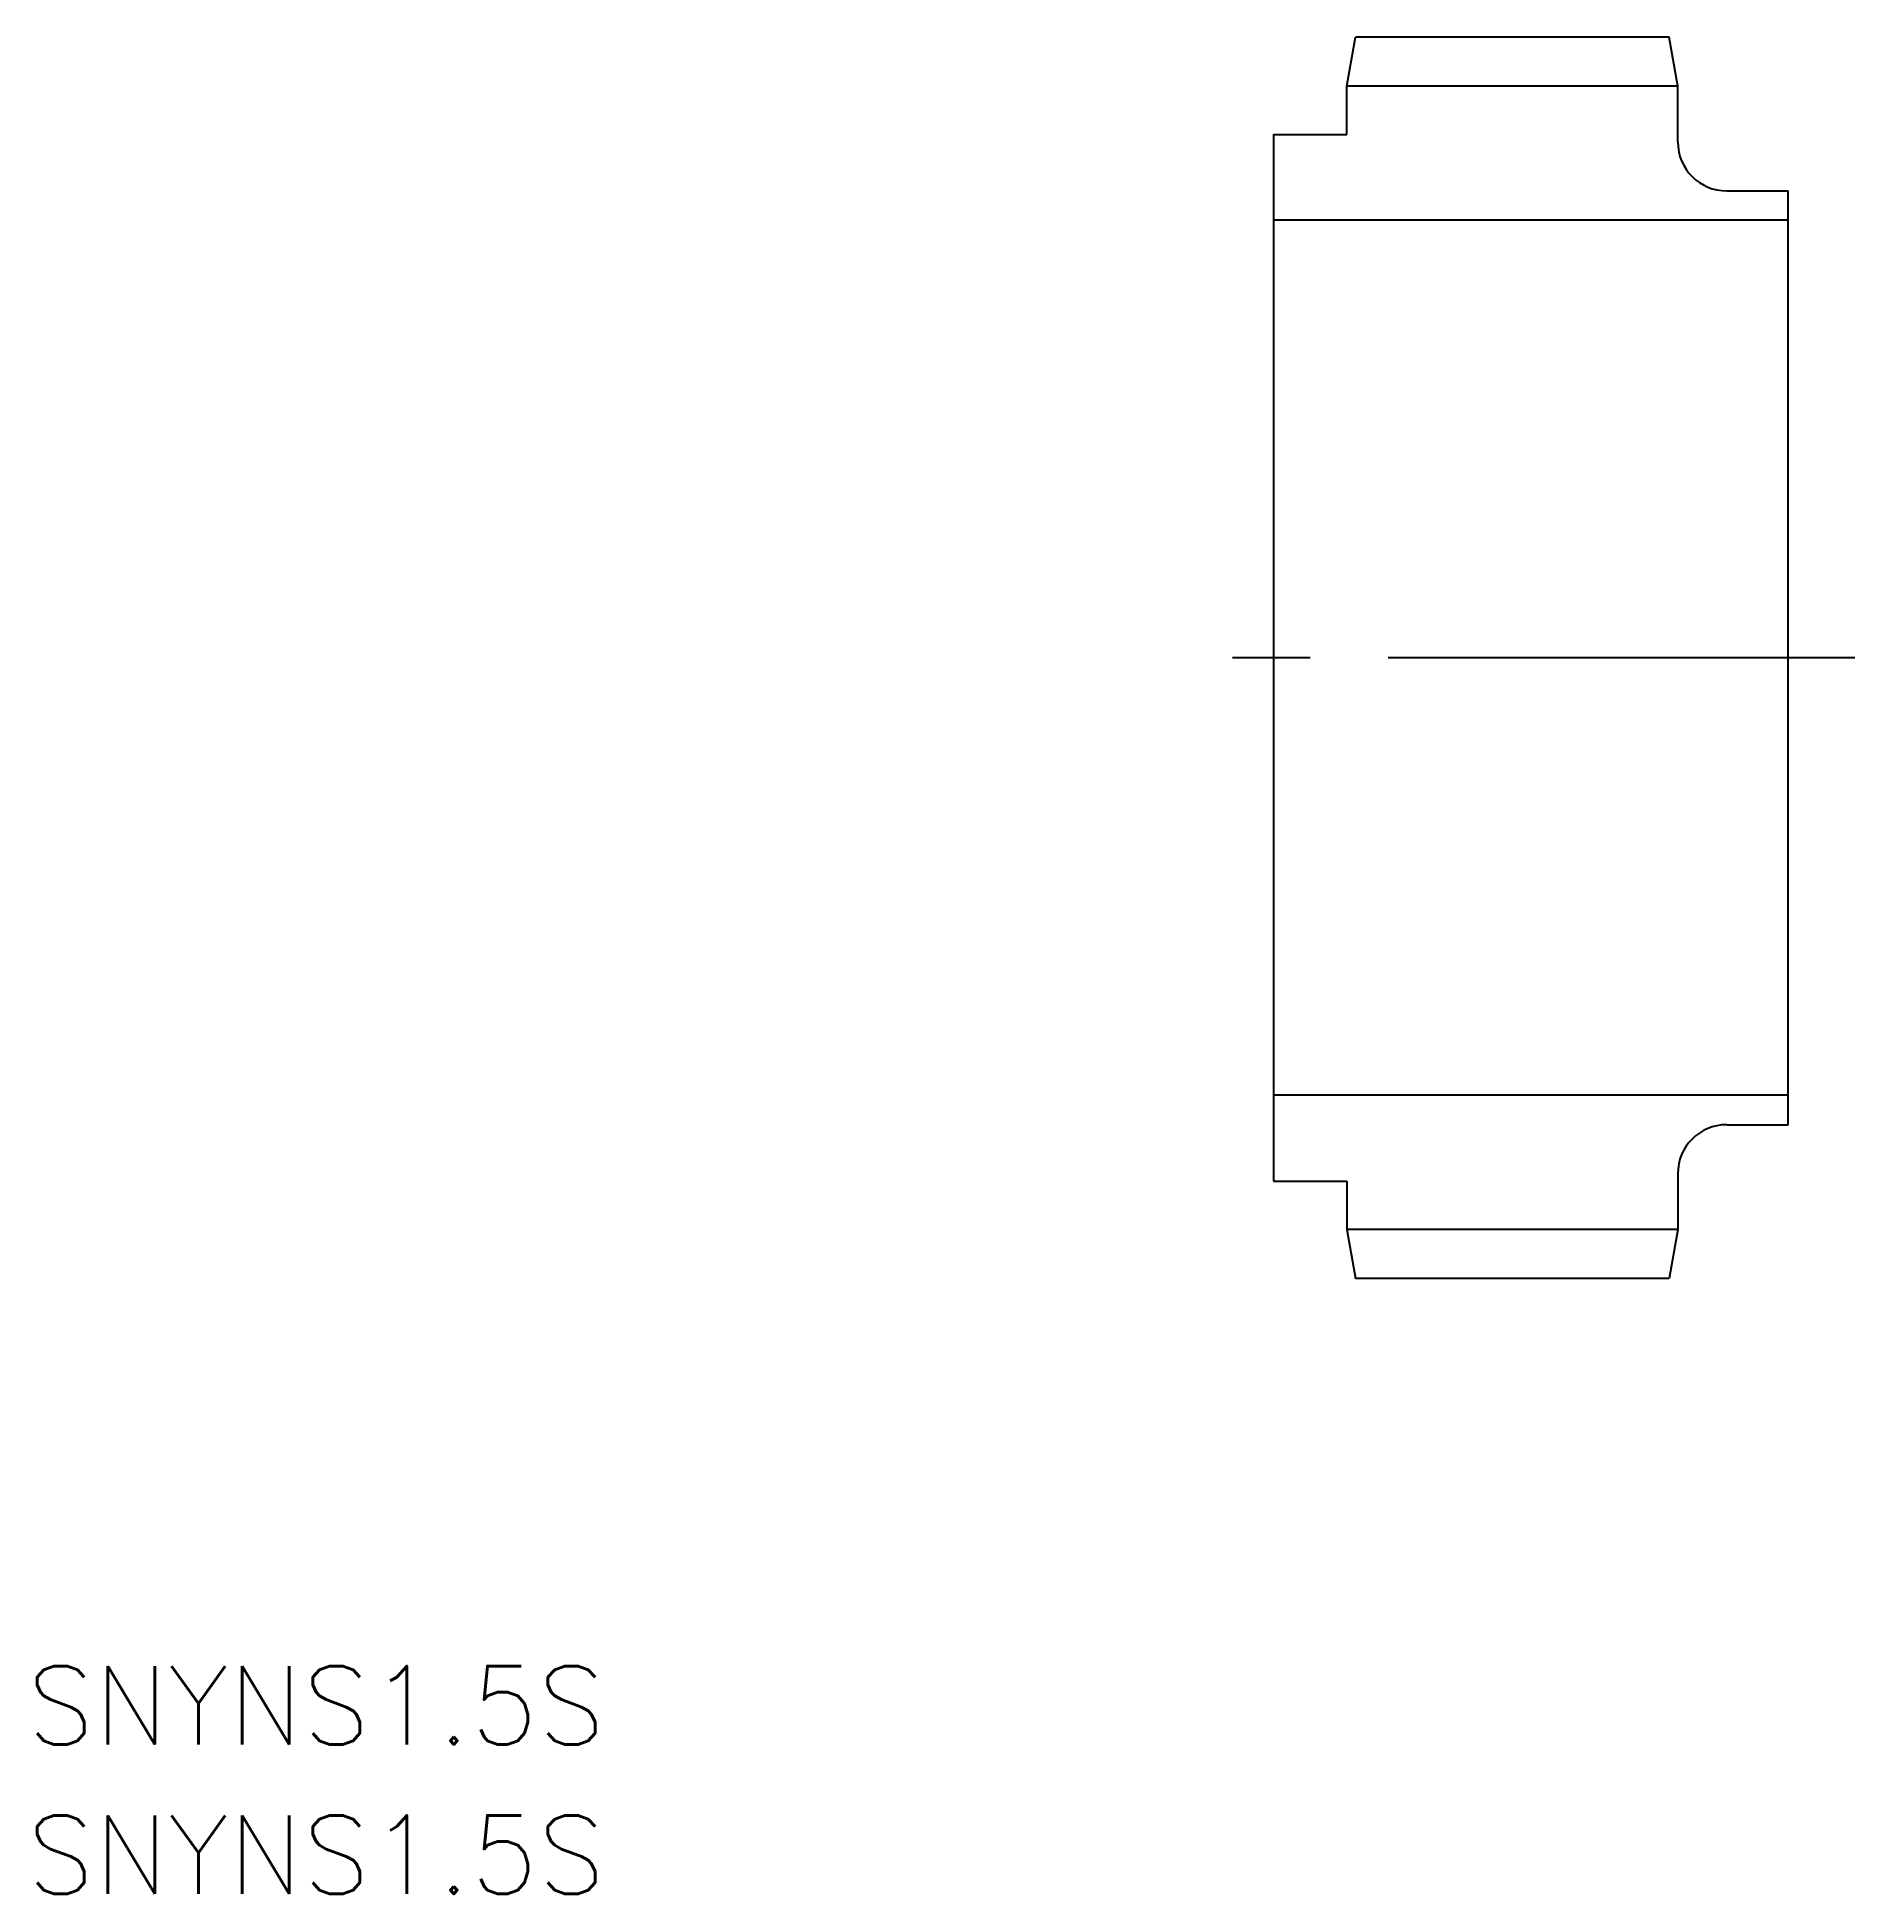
# Model space of a CAD drawing. Extents: x 47.1 to 121.3, y 159 to 234.7.
import ezdxf

# ---------------------------------------------------------------- set-up
doc = ezdxf.new("R2010")
doc.units = 0
doc.linetypes.add('CENTER2', pattern=[28.575, 19.05, -3.175, 3.175, -3.175])
doc.layers.get('0').update_dxf_attribs({"linetype": 'CONTINUOUS'})
doc.layers.add('中心線', color=1, linetype='CENTER2')
doc.styles.get("Standard").update_dxf_attribs({"font": 'txt.shx', "bigfont": '@extfont2.shx'})

msp = doc.modelspace()

# ---------------------------------------------------------------- linework, layer by layer
at = {"color": 7, "linetype": 'CONTINUOUS'}
for p, q in [((100.59, 232.741), (100.942, 234.741)), ((113.737, 234.741), (100.942, 234.741)), ((114.09, 232.741), (113.737, 234.741)), ((100.59, 230.766), (100.59, 232.741)), ((114.09, 230.466), (114.09, 232.741)), ((97.59, 230.766), (100.59, 230.766)), ((97.59, 230.766), (97.59, 188.066)), ((116.09, 228.466), (118.59, 228.466)), ((118.59, 190.366), (118.59, 228.466)), ((118.59, 227.266), (97.59, 227.266)), ((118.59, 191.566), (97.59, 191.566)), ((116.09, 190.366), (118.59, 190.366)), ((97.59, 188.066), (100.59, 188.066)), ((100.59, 188.066), (100.59, 186.091)), ((114.09, 188.366), (114.09, 186.091)), ((100.59, 186.091), (100.942, 184.091)), ((114.09, 186.091), (113.737, 184.091)), ((113.737, 184.091), (100.942, 184.091))]:
    msp.add_line(p, q, dxfattribs=at)
at = {"color": 3, "linetype": 'CONTINUOUS'}
for p, q in [((114.09, 232.741), (100.59, 232.741)), ((114.09, 186.091), (100.59, 186.091))]:
    msp.add_line(p, q, dxfattribs=at)
at = {"color": 7, "linetype": 'CONTINUOUS'}
for centre, start, end in [((116.09, 230.466), 180, 270), ((116.09, 188.366), 90, 180)]:
    msp.add_arc(centre, 2, start, end, dxfattribs=at)
at = {"layer": '中心線'}
msp.add_line((121.316, 209.416), (94.422, 209.416), dxfattribs=at)

# ---------------------------------------------------------------- texts
at = {"color": 7, "linetype": 'CONTINUOUS'}
for p in [(46.728, 165.078), (46.728, 158.981)]:
    msp.add_text('SNYNS1.5S', height=3.2, dxfattribs=at).set_placement(p)

doc.saveas('drawing.dxf')
